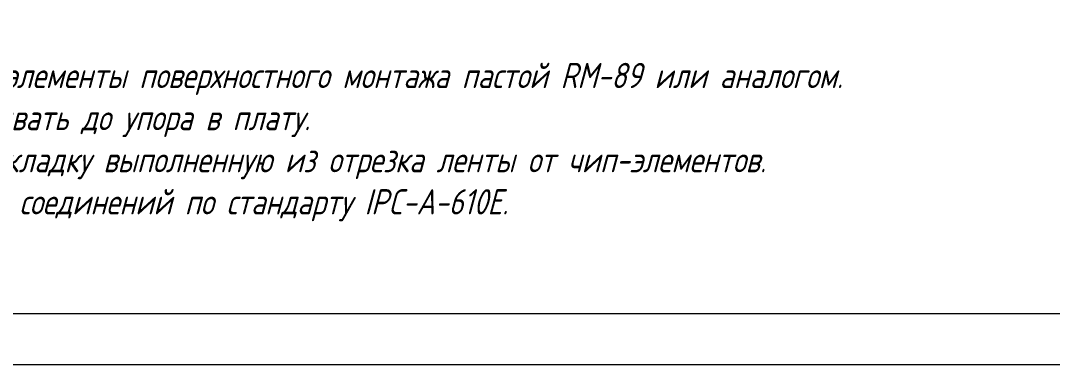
# Model space of a CAD drawing. Extents: x 25 to 880, y 8 to 306.
# Drawn here: x 116.5 to 218.5, y 7.9 to 41.9 of the extents above; entities that cross this region are included whole.
import ezdxf

# ---------------------------------------------------------------- set-up
doc = ezdxf.new("R2010")
doc.units = 0
doc.header["$MEASUREMENT"] = 0
doc.layers.add('BOARD', color=7, linetype='Continuous')
doc.layers.add('РАМКА', color=7, linetype='Continuous', lineweight=0)
doc.styles.add('ГОСТ 2.304', font='CS_Gost2304.shx')

# ---------------------------------------------------------------- blocks, each defined once
blk = doc.blocks.new('РАМКА')
at = {"layer": 'РАМКА'}
for p, q in [((415, 5), (20, 5)), ((0, 0), (420, 0))]:
    blk.add_line(p, q, dxfattribs=at)

msp = doc.modelspace()

# ---------------------------------------------------------------- block references
at = {"layer": 'РАМКА'}
msp.add_blockref('РАМКА', (25.4035, 7.8965), dxfattribs=at)

# ---------------------------------------------------------------- texts
at = {"layer": 'BOARD', "linetype": 'Continuous', "insert": (61.4018, 41.9137), "char_height": 2.5, "width": 180.700783, "attachment_point": 1, "style": 'ГОСТ 2.304'}
msp.add_mtext('{\\Q15;2. Покрытие платы HASL.\\P3. Паять припоем ПОС-61 ГОСТ 21931-76, элементы поверхностного монтажа пастой RM-89 или аналогом.\\P4. Элементы поз. 47, 49, 51, 69 устанавливать до упора в плату.\\P5. Элементы поз.19 устанавливать на прокладку выполненную из отрезка ленты от чип-элементов.\\P6. Требования к пайке электромонтажных соединений по стандарту IPC-A-610E.\\P7. Остальные Т.Т. по ОСТ4.ГО.070.015.}', dxfattribs=at)

doc.saveas('drawing.dxf')
